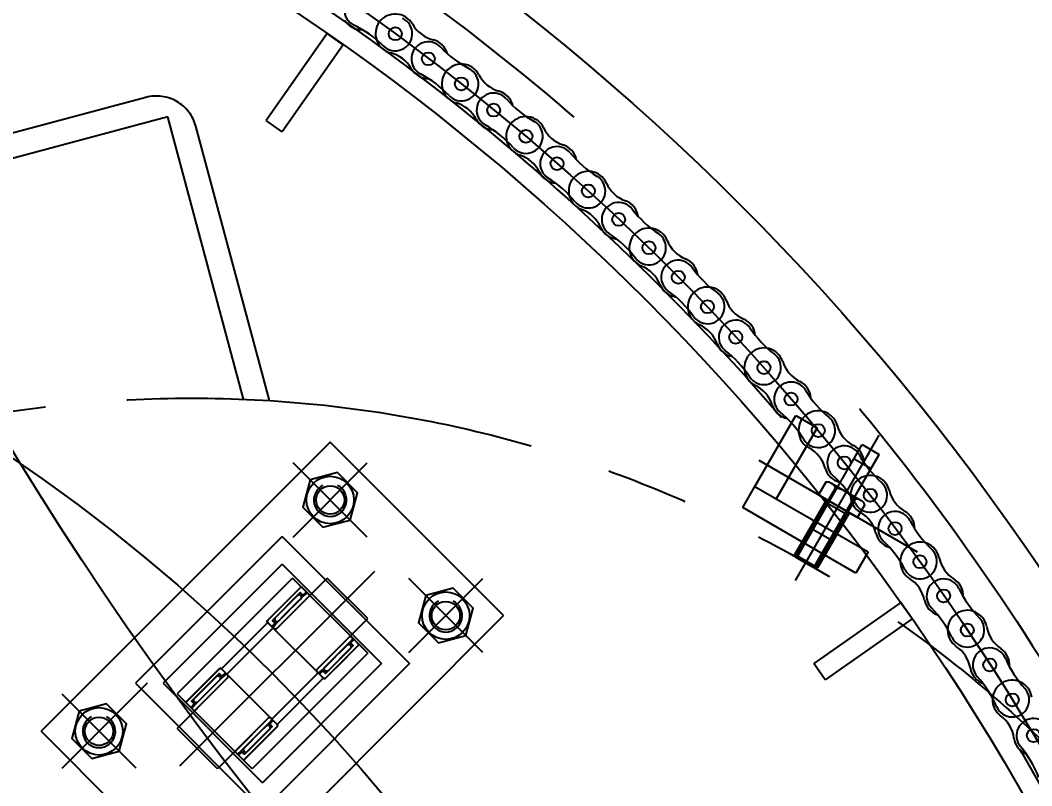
# Model space of a CAD drawing. Header units: millimetres. Extents: x 10462777 to 22643323, y 453826 to 1389191.
# Drawn here: x 11306589 to 11307208, y 595618 to 596086 of the extents above; entities that cross this region are included whole.
import ezdxf

# ---------------------------------------------------------------- set-up
doc = ezdxf.new("R2010")
doc.units = ezdxf.units.MM
doc.header["$LTSCALE"] = 200
doc.header["$MEASUREMENT"] = 0
doc.header["$PDMODE"] = 35
doc.header["$PDSIZE"] = -5
for name, pattern in [('CENTER', [2, 1.25, -0.25, 0.25, -0.25]), ('HIDDEN', [3.75, 2.5, -1.25]), ('PHANTOM', [2.5, 1.25, -0.25, 0.25, -0.25, 0.25, -0.25])]:
    doc.linetypes.add(name, pattern=pattern)
doc.layers.get('0').update_dxf_attribs({"linetype": 'CONTINUOUS'})
doc.layers.get('DEFPOINTS').update_dxf_attribs({"linetype": 'CONTINUOUS'})
for name, color, linetype in [('1', 1, 'CENTER'), ('7', 7, 'CONTINUOUS'), ('CENTER', 1, 'CONTINUOUS'), ('H', 30, 'CONTINUOUS'), ('HIDDEN', 7, 'HIDDEN'), ('THIN', 3, 'CONTINUOUS')]:
    doc.layers.add(name, color=color, linetype=linetype)
doc.layers.add('LAYOUT', color=8, linetype='CONTINUOUS', lineweight=25)
doc.styles.get("Standard").update_dxf_attribs({"font": 'SYMBOL'})
doc.dimstyles.new('ROMANS', dxfattribs={"dimtxt": 2.5, "dimasz": 2.5, "dimexe": 1.25, "dimexo": 0.625, "dimtad": 1, "dimdec": 4, "dimdsep": 46, "dimlunit": 6, "dimtxsty": 'Standard', "dimcen": 2.5, "dimadec": 0, "dimazin": 0, "dimtfac": 1, "dimtdec": 4, "dimtmove": 0, "dimatfit": 3, "dimfxl": 1, "dimtolj": 1, "dimtzin": 0, "dimarcsym": 0})

# ---------------------------------------------------------------- blocks, each defined once
blk = doc.blocks.new('r710ic')
at = {"layer": 'LAYOUT', "color": 3}
blk.add_circle((272041.37, 104232.63), 2050.12, dxfattribs=at)
blk = doc.blocks.new('A$C40DC224F')
at = {"layer": 'H', "color": 31, "linetype": 'Continuous'}
for p, q in [((30, 50), (0, 50)), ((0, 50), (0, 0)), ((30, 50), (30, 0)), ((30, 0), (0, 0))]:
    blk.add_line(p, q, dxfattribs=at)
for points in [[(30, 45.65), (27, 45.65), (27, 47.92), (3, 47.92), (3, 45.65), (0, 45.65), (0, 49, -0.414214), (1, 50), (29, 50, -0.414214), (30, 49), (30, 45.65)], [(30, 44.74), (27, 45), (3, 45), (0, 44.74), (0, 43.5, 0.414214), (1, 42.5), (29, 42.5, 0.414214), (30, 43.5), (30, 44.74)], [(20, 45), (5.46, 45, -1), (5.46, 47.92), (24.54, 47.92, -1), (24.54, 45), (20, 45)], [(30, 5.26), (27, 5), (3, 5), (0, 5.26), (0, 6.5, -0.414214), (1, 7.5), (29, 7.5, -0.414214), (30, 6.5), (30, 5.26)], [(30, 4.35), (27, 4.35), (27, 2.07), (3, 2.07), (3, 4.35), (0, 4.35), (0, 1, 0.414214), (1, 0), (29, 0, 0.414214), (30, 1), (30, 4.35)], [(20, 5), (5.46, 5, 1), (5.46, 2.07), (24.54, 2.07, 1), (24.54, 5), (20, 5)]]:
    blk.add_lwpolyline(points, format="xyb", dxfattribs=at)
blk = doc.blocks.new('*D360')
at = {"layer": '7', "color": 1, "lineweight": -2, "transparency": 16777216}
for p, q in [((11304453.19, 596019.11), (11304722.57, 595821.31)), ((11307178.99, 594017.65), (11304752.79, 595799.12)), ((11307209.22, 593995.45), (11307239.45, 593973.26))]:
    blk.add_line(p, q, dxfattribs=at)
at = {"layer": '7', "color": 1, "transparency": 16777216}
for points in [[(11304726.27, 595826.35), (11304718.87, 595816.28), (11304752.79, 595799.12)], [(11307212.92, 594000.49), (11307205.52, 593990.41), (11307178.99, 594017.65)]]:
    blk.add_solid(points, dxfattribs=at)
at = {"layer": 'DEFPOINTS', "color": 0, "transparency": 16777216}
for p in [(11304752.79, 595799.12), (11307178.99, 594017.65)]:
    blk.add_point(p, dxfattribs=at)
at = {"layer": '7', "color": 4, "transparency": 16777216, "insert": (11304555.12, 595990.02), "char_height": 37.5, "attachment_point": 5, "rotation": 323.71145}
blk.add_mtext('\\A1;∅3,010', dxfattribs=at)
blk = doc.blocks.new('A$C08586AF6')
at = {"layer": '7', "color": 71, "linetype": 'PHANTOM'}
for p, q in [((1646.25, 526), (1646.25, 976)), ((1661.25, 536), (1661.25, 966)), ((1467.5, 526), (1646.25, 526)), ((1462.62, 511), (1636.25, 511)), ((1349.9, 231.29), (1270.71, 152.1)), ((1286.26, 224.22), (1277.78, 215.74)), ((1286.26, 224.22), (1342.83, 167.65)), ((1345.66, 156.34), (1282.04, 219.96)), ((1277.78, 215.74), (1334.35, 159.17)), ((1300.4, 210.08), (1291.92, 201.6)), ((1335.76, 174.73), (1327.27, 166.24)), ((1342.83, 167.65), (1334.35, 159.17))]:
    blk.add_line(p, q, dxfattribs=at)
blk.add_circle((751, 751), 751, dxfattribs=at)
blk.add_arc((1636.25, 536), 25, 270, 0, dxfattribs=at)
blk = doc.blocks.new('A$C599E23C4')
at = {"layer": '7', "color": 1}
for p, q in [((1.08, 21.86), (1.08, 5.86)), ((38.12, 21.86), (38.12, 5.86)), ((48.93, 20.78), (40, 20.78)), ((50, 24.25), (50, 3.46)), ((48.93, 6.93), (40, 6.93))]:
    blk.add_line(p, q, dxfattribs=at)
blk.add_lwpolyline([(40, 27.71), (48.93, 27.71, -0.309401), (48.93, 20.78, -0.154701), (48.93, 6.93, -0.309401), (48.93, 0), (40, 0), (40, 27.71)], format="xyb", dxfattribs=at)
blk.add_lwpolyline([(40, 21.86), (1.08, 21.86), (0, 20.77), (0, 6.94), (1.08, 5.86), (40, 5.86)], dxfattribs=at)
at = {"layer": 'THIN', "color": 1}
for points in [[(40, 21.86), (38.12, 20.77), (0, 20.77)], [(40, 5.86), (38.12, 6.94), (0, 6.94)]]:
    blk.add_lwpolyline(points, dxfattribs=at)

msp = doc.modelspace()

# ---------------------------------------------------------------- linework, layer by layer
at = {"color": 31}
for centre in [(11306818.83705, 596077.33202, 0), (11306818.84428, 596077.32692, 0), (11306839.08964, 596062.00256, 0), (11306859.33519, 596046.67845, 0), (11306859.34223, 596046.6731, 0), (11306879.03733, 596030.64768, 0), (11306898.73261, 596014.62251, 0), (11306898.73947, 596014.61691, 0), (11306917.86002, 595997.91017, 0), (11306936.98078, 595981.20368, 0), (11306936.98744, 595981.19784, 0), (11306955.50991, 595963.83037, 0), (11306974.03258, 595946.46314, 0), (11306974.03903, 595946.45707, 0), (11306991.94059, 595928.45027, 0), (11307009.84236, 595910.44369, 0), (11307009.84859, 595910.4374, 0), (11307027.10718, 595891.81345, 0), (11307044.366, 595873.18971, 0), (11307044.372, 595873.1832, 0), (11307060.96637, 595853.96504, 0), (11307077.56096, 595834.74709, 0), (11307077.56673, 595834.74038, 0), (11307093.47643, 595814.95168, 0), (11307109.38636, 595795.16319, 0), (11307109.39189, 595795.15628, 0), (11307124.59732, 595774.82144, 0), (11307139.80298, 595754.48678, 0), (11307139.80827, 595754.47969, 0), (11307154.29069, 595733.62374, 0), (11307168.77335, 595712.76798, 0), (11307168.77839, 595712.7607, 0), (11307182.51996, 595691.40936, 0), (11307196.26178, 595670.05818, 0), (11307196.26656, 595670.05073, 0), (11307209.25035, 595648.23028, 0)]:
    msp.add_circle(centre, 3.97, dxfattribs=at)
for centre, radius, start, end in [((11306798.06618, 596091.93619, 0), 10.4, 45.43598827, 244.34120739), ((11306798.06618, 596091.93619, 0), 12.05, 211.74865736, 272.34129833), ((11306818.83705, 596077.33202, 0), 12.05, 144.12093837, 256.01737519), ((11306818.83705, 596077.33202, 0), 12.05, 29.73747512, 144.12093837), ((11306818.84428, 596077.32692, 0), 10.4, 225.43599437, 64.34119829), ((11306764.58155, 596022.23202, 0), 66.92976, 45.43598827, 64.34119829), ((11306846.8984, 596093.36227, 0), 20.26731, 209.73748415, 256.01737519), ((11306839.08964, 596062.00256, 0), 10.4, 43.42481512, 242.33003418), ((11306839.08964, 596062.00256, 0), 12.05, 15.42472514, 76.01736516), ((11306811.02829, 596045.97231, 0), 20.26731, 29.73747512, 76.01736516), ((11306895.25246, 596115.15921, 0), 66.92976, 223.42482115, 242.33003418), ((11306859.33519, 596046.67845, 0), 12.05, 27.72630193, 142.1097652), ((11306839.08964, 596062.00256, 0), 12.05, 209.73748415, 270.33012511), ((11306803.17941, 595993.51645, 0), 66.92976, 43.42481512, 62.33002512), ((11306859.33519, 596046.67845, 0), 12.05, 142.1097652, 254.00620193), ((11306859.34223, 596046.6731, 0), 10.4, 223.42482115, 62.33002512), ((11306887.94182, 596061.71403, 0), 20.26731, 207.72631097, 254.00620193), ((11306879.03733, 596030.64768, 0), 10.4, 41.41364197, 240.31886094), ((11306879.03733, 596030.64768, 0), 12.05, 13.41355181, 74.00619194), ((11306850.43069, 596015.6121, 0), 20.26731, 27.72630193, 74.00619194), ((11306937.03105, 596081.80058, 0), 66.92976, 221.41364794, 240.31886094), ((11306879.03733, 596030.64768, 0), 12.05, 207.72631097, 268.31895195), ((11306840.74574, 595963.46401, 0), 66.92976, 41.41364197, 60.31885203), ((11306898.73261, 596014.62251, 0), 12.05, 140.09859192, 251.99502882), ((11306898.73261, 596014.62251, 0), 12.05, 25.71512878, 140.09859192), ((11306898.73947, 596014.61691, 0), 10.4, 221.41364794, 60.31885203), ((11306927.84929, 596028.64489, 0), 20.26731, 205.7151379, 251.99502882), ((11306917.86002, 595997.91017, 0), 12.05, 11.40237875, 71.99501878), ((11306888.74335, 595983.88779, 0), 20.26731, 25.71512878, 71.99501878), ((11306917.86002, 595997.91017, 0), 10.4, 39.40246875, 238.30768771), ((11306977.61321, 596046.99631, 0), 66.92976, 219.40247482, 238.30768771), ((11306917.86002, 595997.91017, 0), 12.05, 205.7151379, 266.30777878), ((11306936.98078, 595981.20368, 0), 12.05, 23.70395553, 138.08741871), ((11306877.23425, 595932.11171, 0), 66.92976, 39.40246875, 58.30767883), ((11306936.98078, 595981.20368, 0), 12.05, 138.08741871, 249.98385563), ((11306936.98744, 595981.19784, 0), 10.4, 219.40247482, 58.30767883), ((11306966.57164, 595994.19559, 0), 20.26731, 203.70396462, 249.98385563), ((11306955.50991, 595963.83037, 0), 10.4, 37.39129554, 236.29651462), ((11306955.50991, 595963.83037, 0), 12.05, 9.39120557, 69.98384562), ((11306925.91906, 595950.83846, 0), 20.26731, 23.70395553, 69.98384562), ((11307016.94893, 596010.78928, 0), 66.92976, 217.39130153, 236.29651462), ((11306955.50991, 595963.83037, 0), 12.05, 203.70396462, 264.29660559), ((11306912.6, 595899.49818, 0), 66.92976, 37.39129554, 56.29650559), ((11306974.03258, 595946.46314, 0), 12.05, 136.07624556, 247.97268247), ((11306974.03258, 595946.46314, 0), 12.05, 21.69278236, 136.07624556), ((11306974.03903, 595946.45707, 0), 10.4, 217.39130153, 56.29650559), ((11307004.06115, 595958.40858, 0), 20.26731, 201.69279138, 247.97268247), ((11306961.91202, 595916.50483, 0), 20.26731, 21.69278236, 67.97267236), ((11306991.94059, 595928.45027, 0), 10.4, 35.38012249, 234.2853414), ((11306991.94059, 595928.45027, 0), 12.05, 7.38003247, 67.97267236), ((11307054.98976, 595973.22408, 0), 66.92976, 215.38012845, 234.2853414), ((11306991.94059, 595928.45027, 0), 12.05, 201.69279138, 262.28543247), ((11307009.84236, 595910.44369, 0), 12.05, 19.68160917, 134.06507235), ((11306946.79942, 595865.6636, 0), 66.92976, 35.38012249, 54.28533236), ((11307009.84236, 595910.44369, 0), 12.05, 134.06507235, 245.96150928), ((11307009.84859, 595910.4374, 0), 10.4, 215.38012845, 54.28533236), ((11307040.27165, 595921.32794, 0), 20.26731, 199.68161818, 245.96150928), ((11306996.6779, 595880.9292, 0), 20.26731, 19.68160917, 65.96149921), ((11307027.10718, 595891.81345, 0), 10.4, 33.36894931, 232.27416828), ((11307027.10718, 595891.81345, 0), 12.05, 5.36885919, 65.96149921), ((11307091.68882, 595934.347, 0), 66.92976, 213.36895518, 232.27416828), ((11307027.10718, 595891.81345, 0), 12.05, 199.68161818, 260.27425925), ((11306979.79036, 595830.64965, 0), 66.92976, 33.36894931, 52.2741592), ((11307044.366, 595873.18971, 0), 12.05, 132.05389927, 243.95033609), ((11307044.372, 595873.1832, 0), 10.4, 213.36895518, 52.2741592), ((11307044.366, 595873.18971, 0), 12.05, 17.67043599, 132.05389927), ((11307075.15852, 595882.99935, 0), 20.26731, 197.67044501, 243.95033609), ((11307030.17385, 595844.1554, 0), 20.26731, 17.67043599, 63.95032609), ((11307060.96637, 595853.96504, 0), 10.4, 31.35777606, 230.2629951), ((11307060.96637, 595853.96504, 0), 12.05, 3.35768601, 63.95032609), ((11307127.00092, 595894.20595, 0), 66.92976, 211.35778201, 230.2629951), ((11307060.96637, 595853.96504, 0), 12.05, 197.67044501, 258.2630861), ((11307011.53219, 595794.49948, 0), 66.92976, 31.35777606, 50.262986), ((11307077.56096, 595834.74709, 0), 12.05, 130.04272602, 241.93916291), ((11307077.56673, 595834.74038, 0), 10.4, 211.35778201, 50.262986), ((11307077.56096, 595834.74709, 0), 12.05, 15.65926293, 130.04272602), ((11307108.67878, 595843.47005, 0), 20.26731, 195.6592719, 241.93916291), ((11307062.35862, 595806.22873, 0), 20.26731, 15.65926293, 61.93915288), ((11307093.47643, 595814.95168, 0), 10.4, 29.34660293, 228.25182185), ((11307093.47643, 595814.95168, 0), 12.05, 1.34651287, 61.93915288), ((11307160.88253, 595852.85036, 0), 66.92976, 209.34660882, 228.25182185), ((11307093.47643, 595814.95168, 0), 12.05, 195.6592719, 256.25191287), ((11307041.98579, 595757.25761, 0), 66.92976, 29.34660293, 48.25181288), ((11307109.38636, 595795.16319, 0), 12.05, 13.64808964, 128.03155286), ((11307109.38636, 595795.16319, 0), 12.05, 128.03155286, 239.9279897), ((11307109.39189, 595795.15628, 0), 10.4, 209.34660882, 48.25181288), ((11307140.79114, 595802.78872, 0), 20.26731, 193.64809859, 239.9279897), ((11307093.19254, 595767.19591, 0), 20.26731, 13.64808964, 59.92797975), ((11307124.59732, 595774.82144, 0), 10.4, 27.33542975, 226.24064864), ((11307124.59732, 595774.82144, 0), 12.05, 359.3353397, 59.92797975), ((11307193.29193, 595810.33119, 0), 66.92976, 207.33543564, 226.24064864), ((11307124.59732, 595774.82144, 0), 12.05, 193.64809859, 254.24073966), ((11307071.11366, 595718.96994, 0), 66.92976, 27.33542975, 46.24063964), ((11307139.80298, 595754.48678, 0), 12.05, 126.02037963, 237.91681655), ((11307139.80827, 595754.47969, 0), 10.4, 207.33543564, 46.24063964), ((11307139.80298, 595754.48678, 0), 12.05, 11.63691645, 126.02037963), ((11307171.45602, 595761.00548, 0), 20.26731, 191.63692544, 237.91681655), ((11307122.63765, 595727.10505, 0), 20.26731, 11.63691645, 57.91680644), ((11307154.29069, 595733.62374, 0), 10.4, 25.32425646, 224.22947551), ((11307154.29069, 595733.62374, 0), 12.05, 357.32416647, 57.91680644), ((11307224.18917, 595766.70083, 0), 66.92976, 205.32426254, 224.22947551), ((11307154.29069, 595733.62374, 0), 12.05, 191.63692544, 252.22956652), ((11307098.8799, 595679.68363, 0), 66.92976, 25.32425646, 44.22946645), ((11307168.77335, 595712.76798, 0), 12.05, 9.62574335, 124.00920646), ((11307168.77335, 595712.76798, 0), 12.05, 124.00920646, 235.90564327), ((11307168.77839, 595712.7607, 0), 10.4, 205.32426254, 44.22946645), ((11307200.63567, 595718.17182, 0), 20.26731, 189.62575239, 235.90564327), ((11307150.65765, 595686.00552, 0), 20.26731, 9.62574335, 55.90563334), ((11307182.51996, 595691.40936, 0), 10.4, 23.3130833, 222.21830234), ((11307182.51996, 595691.40936, 0), 12.05, 355.31299338, 55.90563334), ((11307253.53621, 595722.01302, 0), 66.92976, 203.31308935, 222.21830234), ((11307182.51996, 595691.40936, 0), 12.05, 189.62575239, 250.21839336), ((11307125.25031, 595639.44707, 0), 66.92976, 23.3130833, 42.21829326), ((11307196.26178, 595670.05818, 0), 12.05, 7.6145701, 121.99803331), ((11307196.26178, 595670.05818, 0), 12.05, 121.99803331, 233.8944701), ((11307196.26656, 595670.05073, 0), 10.4, 203.31308935, 42.21829326), ((11307177.21802, 595643.94797, 0), 20.26731, 7.6145701, 53.89446016), ((11307209.25035, 595648.23028, 0), 10.4, 21.30191014, 220.2071291), ((11307209.25035, 595648.23028, 0), 12.05, 187.61457914, 248.2072201), ((11307150.1924, 595598.30985, 0), 66.92976, 21.30191014, 40.20712014)]:
    msp.add_arc(centre, radius, start, end, dxfattribs=at)
at = {"layer": '1', "color": 1, "linetype": 'CENTER'}
for p, q in [((11306756.4397, 595769.63898, 0), (11306801.69453, 595814.89381, 0)), ((11306801.69453, 595769.63898, 0), (11306756.4397, 595814.89381, 0)), ((11306687.14324, 595629.63184, 0), (11306806.36144, 595748.85004, 0)), ((11306872.40521, 595698.9283, 0), (11306827.15038, 595744.18314, 0)), ((11306827.15038, 595698.9283, 0), (11306872.40521, 595744.18314, 0)), ((11306615.01834, 595628.21762, 0), (11306667.34425, 595680.54352, 0)), ((11306660.27318, 595628.21762, 0), (11306615.01834, 595673.47246, 0))]:
    msp.add_line(p, q, dxfattribs=at)
at = {"layer": '7'}
for p, q in [((11307038.90112, 595800.56819, 0), (11307063.90112, 595843.86946, 0)), ((11307063.90112, 595843.86946, 0), (11307076.8915, 595836.36946, 0)), ((11307076.8915, 595836.36946, 0), (11307051.8915, 595793.06819, 0)), ((11307031.40112, 595787.57781, 0), (11307038.90112, 595800.56819, 0)), ((11307038.90112, 595800.56819, 0), (11307108.18315, 595760.56819, 0)), ((11307100.68315, 595747.57781, 0), (11307031.40112, 595787.57781, 0)), ((11307108.18315, 595760.56819, 0), (11307100.68315, 595747.57781, 0))]:
    msp.add_line(p, q, dxfattribs=at)
at = {"layer": '7', "color": 4}
for radius in [1505, 1423]:
    msp.add_circle((11305965.89432, 594908.38292, 0), radius, dxfattribs=at)
at = {"layer": 'CENTER'}
msp.add_line((11307108.45239, 595821.03453, 0), (11307063.45239, 595743.09224, 0), dxfattribs=at)
for radius in [1447.05, 1100]:
    msp.add_circle((11305965.89432, 594908.38292, 0), radius, dxfattribs=at)
at = {"layer": 'H'}
for p, q in [((11306777.17868, 596077.47774, 0), (11306739.89621, 596024.23285, 0)), ((11306787.0085, 596070.59482, 0), (11306777.17868, 596077.47774, 0)), ((11306787.0085, 596070.59482, 0), (11306749.72603, 596017.34994, 0)), ((11306749.72603, 596017.34994, 0), (11306739.89621, 596024.23285, 0)), ((11307128.10622, 595729.4971, 0), (11307074.86134, 595692.21463, 0)), ((11307134.98914, 595719.66728, 0), (11307128.10622, 595729.4971, 0)), ((11307134.98914, 595719.66728, 0), (11307081.74425, 595682.38481, 0)), ((11307081.74425, 595682.38481, 0), (11307074.86134, 595692.21463, 0))]:
    msp.add_line(p, q, dxfattribs=at)
at = {"layer": 'H', "color": 7}
for p, q in [((11306779.06712, 595827.62174, 0), (11306602.29042, 595650.84504, 0)), ((11306885.13313, 595721.55572, 0), (11306779.06712, 595827.62174, 0)), ((11306749.72219, 595769.99253, 0), (11306659.91962, 595680.18997, 0)), ((11306749.72219, 595769.99253, 0), (11306827.50393, 595692.21079, 0)), ((11306749.72219, 595753.02197, 0), (11306676.89019, 595680.18997, 0)), ((11306749.72219, 595753.02197, 0), (11306810.53337, 595692.21079, 0)), ((11306756.08615, 595744.53669, 0), (11306685.37547, 595673.82601, 0)), ((11306752.55061, 595719.78795, 0), (11306776.23869, 595743.47603, 0)), ((11306756.08615, 595744.53669, 0), (11306766.69275, 595733.93009, 0)), ((11306776.23869, 595743.47603, 0), (11306777.29935, 595744.53669, 0)), ((11306802.04809, 595719.78795, 0), (11306777.29935, 595744.53669, 0)), ((11306747.24731, 595725.09125, 0), (11306761.38945, 595739.23339, 0)), ((11306885.13313, 595721.55572, 0), (11306708.35644, 595544.77902, 0)), ((11306777.29935, 595695.03921, 0), (11306800.98743, 595718.72729, 0)), ((11306800.98743, 595718.72729, 0), (11306802.04809, 595719.78795, 0)), ((11306712.59908, 595689.02881, 0), (11306740.88335, 595717.31308, 0)), ((11306715.78106, 595685.84683, 0), (11306744.06533, 595714.1311, 0)), ((11306802.04809, 595698.57475, 0), (11306791.44149, 595709.18135, 0)), ((11306782.60265, 595689.73591, 0), (11306796.74479, 595703.87805, 0)), ((11306802.04809, 595698.57475, 0), (11306731.33741, 595627.86407, 0)), ((11306827.50393, 595692.21079, 0), (11306737.70137, 595602.40823, 0)), ((11306810.53337, 595692.21079, 0), (11306737.70137, 595619.37879, 0)), ((11306743.35822, 595658.26966, 0), (11306771.6425, 595686.55393, 0)), ((11306746.5402, 595655.08768, 0), (11306774.82448, 595683.37195, 0)), ((11306659.91962, 595680.18997, 0), (11306737.70137, 595602.40823, 0)), ((11306676.89019, 595680.18997, 0), (11306737.70137, 595619.37879, 0)), ((11306710.12421, 595677.36154, 0), (11306685.37547, 595652.61281, 0)), ((11306685.37547, 595673.82601, 0), (11306695.98207, 595663.21941, 0)), ((11306708.35644, 595544.77902, 0), (11306602.29042, 595650.84504, 0)), ((11306710.12421, 595627.86407, 0), (11306685.37547, 595652.61281, 0)), ((11306734.87294, 595652.61281, 0), (11306711.18487, 595628.92473, 0)), ((11306731.33741, 595627.86407, 0), (11306720.73081, 595638.47067, 0)), ((11306711.18487, 595628.92473, 0), (11306710.12421, 595627.86407, 0))]:
    msp.add_line(p, q, dxfattribs=at)
at = {"layer": 'H', "color": 1, "elevation": 0}
for points in [[(11306791.30006, 595780.03345), (11306795.77763, 595796.74397), (11306783.54469, 595808.97691), (11306766.83417, 595804.49934), (11306762.3566, 595787.78883), (11306774.58955, 595775.55588)], [(11306862.01074, 595709.32277), (11306866.48831, 595726.03329), (11306854.25536, 595738.26624), (11306837.54485, 595733.78867), (11306833.06728, 595717.07815), (11306845.30023, 595704.8452)], [(11306649.87871, 595638.61209), (11306654.35628, 595655.32261), (11306642.12333, 595667.55556), (11306625.41281, 595663.07799), (11306620.93524, 595646.36747), (11306633.16819, 595634.13452)]]:
    msp.add_lwpolyline(points, close=True, dxfattribs=at)
at = {"layer": 'H', "color": 1}
for centre, radius in [((11306779.06712, 595792.2664, 0), 14.5), ((11306779.06712, 595792.2664, 0), 8.6475), ((11306849.7778, 595721.55572, 0), 14.5), ((11306849.7778, 595721.55572, 0), 8.6475), ((11306637.64576, 595650.84504, 0), 14.5), ((11306637.64576, 595650.84504, 0), 8.6475)]:
    msp.add_circle(centre, radius, dxfattribs=at)
for centre in [(11306779.06712, 595792.2664, 0), (11306849.7778, 595721.55572, 0), (11306637.64576, 595650.84504, 0)]:
    msp.add_arc(centre, 10, 117.00000001, 62.99999997, dxfattribs=at)
at = {"layer": 'HIDDEN'}
for radius in [1475, 1435]:
    msp.add_circle((11305965.89432, 594908.38292, 0), radius, dxfattribs=at)

# ---------------------------------------------------------------- block references
at = {"layer": '7'}
for name, p, rotation in [('A$C08586AF6', (11307613.98578, 594572.49529, 0), 105), ('A$C40DC224F', (11306761.38945, 595739.23338, 0), 224.9999999999999)]:
    msp.add_blockref(name, p, dxfattribs=dict(at, rotation=rotation))
at = {"layer": '7', "xscale": -1}
for name, p, rotation in [('A$C599E23C4', (11307057.7024, 595760.84578, 0), 239.9999999999999), ('A$C40DC224F', (11306690.67878, 595668.52271, 0), 224.9999999999999)]:
    msp.add_blockref(name, p, dxfattribs=dict(at, rotation=rotation))
at = {"layer": 'LAYOUT', "color": 2, "rotation": 89.99999999999999}
msp.add_blockref('r710ic', (11412573.40786, 324839.74027, 0), dxfattribs=at)

# ---------------------------------------------------------------- dimensions: what is measured, and where the dimension line sits
at = {"layer": '7'}
dim = msp.add_diameter_dim_2p(p1=(11307178.99439, 594017.64546, 0), p2=(11304752.79425, 595799.12038, 0), dimstyle='ROMANS', override={"dimscale": 15, "dimexo": 1, "dimgap": 1, "dimclrd": 1, "dimclre": 1, "dimclrt": 4, "dimadec": 4, "dimazin": 2}, dxfattribs=at)
dim.commit()
dim.dimension.update_dxf_attribs({"geometry": '*D360', "text_midpoint": (11304533.29179, 595960.29344, 0), "dimtype": 163})

doc.saveas('drawing.dxf')
